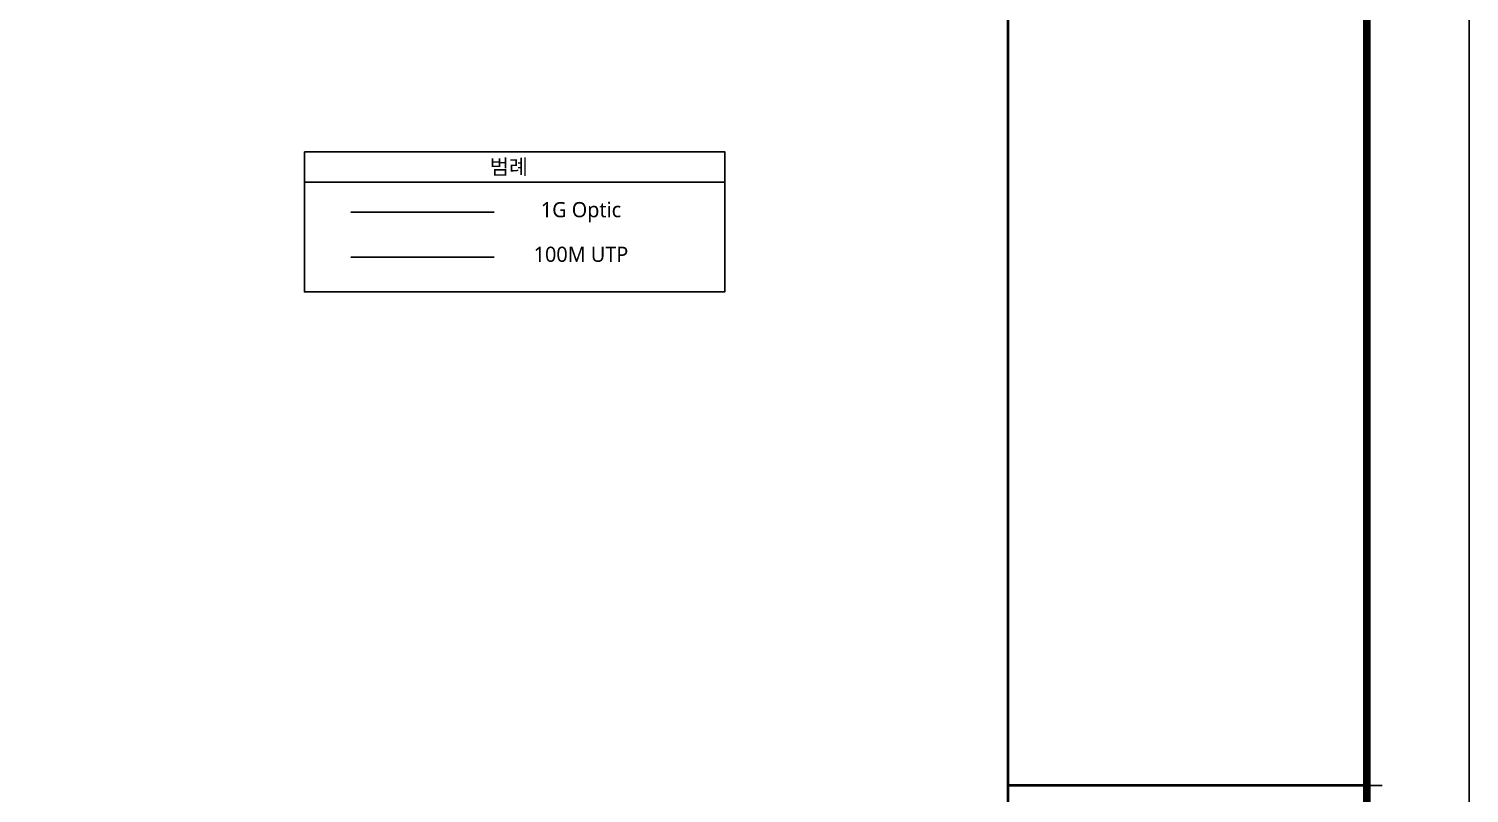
# Model space of a CAD drawing. Header units: millimetres. Extents: x 210250 to 420500, y 0 to 148500.
# Drawn here: x 350233 to 420500, y 73865 to 111183 of the extents above; entities that cross this region are included whole.
import ezdxf
from ezdxf.enums import TextEntityAlignment as Align

# ---------------------------------------------------------------- set-up
doc = ezdxf.new("R2010")
doc.units = ezdxf.units.MM
doc.header["$LTSCALE"] = 250
doc.header["$MEASUREMENT"] = 0
doc.layers.get('0').update_dxf_attribs({"lineweight": 25})
for name, color, linetype in [('001dmp-FORM', 7, 'Continuous'), ('N-Equipment', 7, 'Continuous'), ('OpticFiberCable', 10, 'Continuous'), ('UTP-CAT5E', 5, 'Continuous')]:
    doc.layers.add(name, color=color, linetype=linetype)
doc.styles.add('sukwoo', font='malgun.ttf')

# ---------------------------------------------------------------- blocks, each defined once
blk = doc.blocks.new('FORM_ELEC_SUKWOO$0$')
at = {"layer": '001dmp-FORM'}
blk.add_line((158458, 57114), (157881, 57114), dxfattribs=at)
at = {"layer": '001dmp-FORM', "color": 30}
blk.add_lwpolyline([(161727, 114228), (0, 114228), (0, 0), (161727, 0)], close=True, dxfattribs=at)
at = {"layer": '001dmp-FORM', "const_width": 288}
blk.add_lwpolyline([(5769, 3846), (5769, 110382), (157881, 110382), (157881, 3846)], close=True, dxfattribs=at)
at = {"layer": '001dmp-FORM', "const_width": 96.2}
for points in [[(144420, 3846), (144420, 110382)], [(144420, 57114), (157881, 57114)]]:
    blk.add_lwpolyline(points, dxfattribs=at)
blk = doc.blocks.new('FORM_ELEC_SUKWOO')
at = {"layer": '001dmp-FORM'}
blk.add_blockref('FORM_ELEC_SUKWOO$0$', (12, -1), dxfattribs=at)

msp = doc.modelspace()

# ---------------------------------------------------------------- linework, layer by layer
for p, q in [((363680, 103697), (384181, 103697)), ((363680, 98340), (384181, 98340))]:
    msp.add_line(p, q)
msp.add_lwpolyline([(363680, 105181), (384181, 105181), (384181, 98340), (363680, 98340)], close=True)
at = {"layer": 'OpticFiberCable', "lineweight": 30}
msp.add_line((372934, 102223), (365948, 102223), dxfattribs=at)
at = {"layer": 'UTP-CAT5E', "lineweight": 30}
msp.add_line((372934, 100037), (365948, 100037), dxfattribs=at)

# ---------------------------------------------------------------- block references
at = {"color": 4, "xscale": 1.300026814116267, "yscale": 1.300026814116267, "zscale": 1.300026814116267}
msp.add_blockref('FORM_ELEC_SUKWOO', (210234, 1), dxfattribs=at)

# ---------------------------------------------------------------- texts
at = {"layer": 'N-Equipment', "style": 'sukwoo'}
for s, p in [('범례', (373652, 104443)), ('1G Optic', (377171, 102353)), ('100M UTP', (377171, 100175))]:
    msp.add_text(s, height=742.2, dxfattribs=at).set_placement(p, align=Align.MIDDLE_CENTER)

doc.saveas('drawing.dxf')
